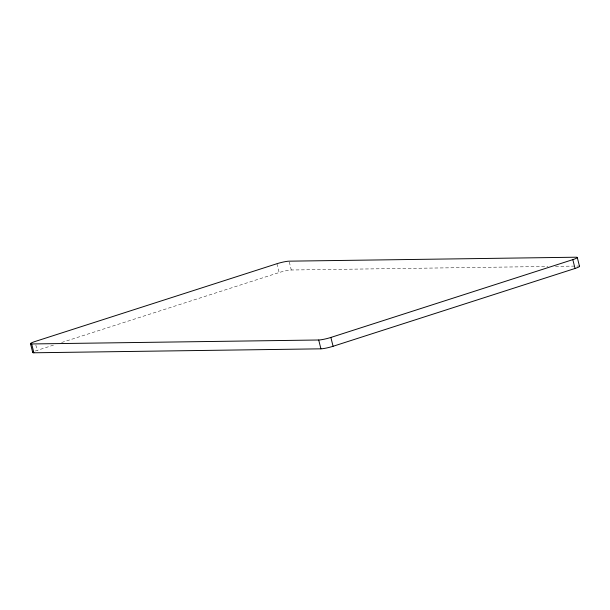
<?xml version="1.0" encoding="UTF-8"?>
<svg xmlns="http://www.w3.org/2000/svg" width="610" height="610" viewBox="0 0 610 610"><rect width="100%" height="100%" fill="white"/><g stroke="black" fill="none" stroke-linecap="round" stroke-linejoin="round"><path stroke-width="0.46" stroke-dasharray="3.05 2.29" d="M35.327 351.009A9.173 1.151 -14 0 1 37.172 350.369L55.296 344.536M61.64 342.5L279.128 272.548A9.173 1.151 -14 0 1 291.29 270.001L547.902 266.463M555.504 266.356L578.318 266.044M289.308 262.056L291.29 270.001M276.925 263.718L279.128 272.548M35.853 345.069L37.172 350.369"/><path stroke-width="0.91" d="M31.682 343.956L318.71 339.999A9.173 1.151 -14 0 0 330.872 337.452L572.828 259.631A9.173 1.151 -14 0 0 576.114 257.214L289.087 261.171A9.173 1.151 -14 0 0 276.925 263.718L34.968 341.531A9.173 1.151 -14 0 0 31.682 343.956L33.885 352.786L320.913 348.829A9.173 1.151 -14 0 0 333.075 346.282L575.032 268.469A9.173 1.151 -14 0 0 579.203 266.113M577.296 257.512L579.5 266.349M572.828 259.631L575.032 268.469M330.872 337.452L333.075 346.282M318.71 339.999L320.913 348.829M30.5 343.651L32.704 352.488M33.885 352.786A9.173 1.151 -14 0 1 33.39 351.863"/></g></svg>
